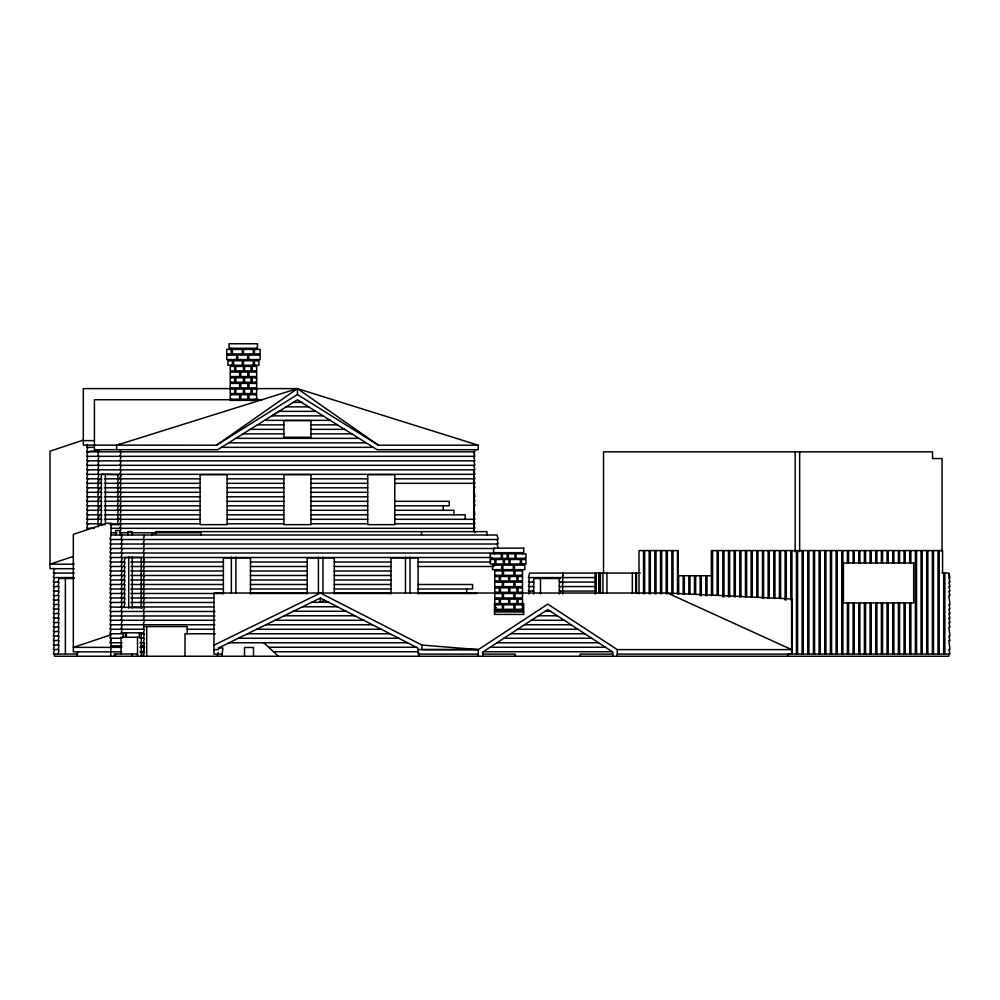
<?xml version="1.0" encoding="UTF-8"?>
<svg xmlns="http://www.w3.org/2000/svg" width="1000" height="1000" viewBox="0 0 1000 1000"><rect width="100%" height="100%" fill="white"/><g stroke="black" fill="none" stroke-linecap="round" stroke-linejoin="round"><path stroke-width="1.5" d="M273.562 651.75L417.863 651.75L419.025 656.25L417.863 648.062L320.363 598.062L320.175 602.288L324.5 600.188M110.65 656.25L111.137 642.763M562.45 577.575L562.925 573.075L562.925 576.075M562.45 582.062L562.925 577.575M562.45 586.562L562.925 582.062M562.45 591.062L562.925 586.562M562.612 594.062L562.925 591.062M58.188 582.062L58.837 578.513L74.037 578.513M58.188 586.562L59.013 582.062L53.338 582.062L54.5 577.575M58.188 591.062L59.013 586.562L53.338 586.562L54.5 582.062M58.188 595.562L59.013 591.062L53.338 591.062L54.5 586.562M58.188 600.062L59.013 595.562L53.338 595.562L54.5 591.062M58.188 604.55L59.013 600.062L53.338 600.062L54.5 595.562M58.188 609.05L59.013 604.55L53.338 604.55L54.5 600.062M58.188 613.55L59.013 609.05L53.338 609.05L54.5 604.55M58.188 618.05L59.013 613.55L53.338 613.55L54.5 609.05M58.188 622.55L59.013 618.05L53.338 618.05L54.5 613.55M58.188 627.038L59.013 622.55L53.338 622.55L54.5 618.05M58.188 631.538L59.013 627.038L53.338 627.038L54.5 622.55M58.188 636.038L59.013 631.538L53.338 631.538L54.5 627.038M58.188 640.537L59.013 636.038L53.338 636.038L54.5 631.538M58.188 645.037L59.013 640.537L53.338 640.537L54.5 636.038M58.188 649.525L59.013 645.037L53.338 645.037L54.5 640.537M58.188 654.025L59.013 649.525L53.338 649.525L54.5 645.037M533.312 582.062L533.962 578.513L560.112 578.513M533.312 586.562L534.138 582.062L528.45 582.062L529.612 577.575M533.312 591.062L534.138 586.562L528.45 586.562L529.612 582.062M533.587 594.062L534.138 591.062L528.45 591.062L529.612 586.562M559.612 578.513L558.962 582.062L595.075 582.062M559.788 582.062L558.962 586.562L595.075 586.562M559.788 586.562L558.962 591.062L595.075 591.062M559.237 594.062L559.788 591.062M100.738 478.825L101.7 474.325L119.038 474.675M100.738 483.325L101.7 478.825L86.65 478.825L87.812 474.325M100.738 487.812L101.7 483.325L86.65 483.325L87.812 478.825M100.738 492.312L101.7 487.812L86.65 487.812L87.812 483.325M100.738 496.812L101.7 492.312L86.65 492.312L87.812 487.812M100.738 501.312L101.7 496.812L86.65 496.812L87.812 492.312M100.738 505.812L101.7 501.312L86.65 501.312L87.812 496.812M100.738 510.3L101.7 505.812L86.65 505.812L87.812 501.312M100.738 514.8L101.7 510.3L86.65 510.3L87.812 505.812M100.738 519.3L101.7 514.8L86.65 514.8L87.812 510.3M100.738 523.8L101.7 519.3L86.65 519.3L87.812 514.8M117.387 478.825L118.35 474.675M117.387 483.325L118.35 478.825M117.387 487.812L118.35 483.325M117.387 492.312L118.35 487.812M117.387 496.812L118.35 492.312M117.387 501.312L118.35 496.812M117.387 505.812L118.35 501.312M117.387 510.3L118.35 505.812M117.387 514.8L118.35 510.3M117.387 519.3L118.35 514.8M117.387 523.8L118.35 519.3M118.175 524.65L118.35 523.8M124.05 562L125.013 557.5L141.675 557.5L140.712 562M124.05 566.5L125.013 562L109.963 562L111.137 557.5M124.05 571L125.013 566.5L109.963 566.5L111.137 562M124.05 575.487L125.013 571L109.963 571L111.137 566.5M124.05 579.987L125.013 575.487L109.963 575.487L111.137 571M124.05 584.487L125.013 579.987L109.963 579.987L111.137 575.487M124.05 588.987L125.013 584.487L109.963 584.487L111.137 579.987M124.05 593.488L125.013 588.987L109.963 588.987L111.137 584.487M124.05 597.975L125.013 593.488L109.963 593.488L111.137 588.987M124.05 602.475L125.013 597.975L109.963 597.975L111.137 593.488M124.05 606.975L125.013 602.475L109.963 602.475L111.137 597.975M140.712 566.5L141.675 562M140.712 571L141.675 566.5M140.712 575.487L141.675 571M140.712 579.987L141.675 575.487M140.712 584.487L141.675 579.987M140.712 588.987L141.675 584.487M140.712 593.488L141.675 588.987M140.712 597.975L141.675 593.488M140.712 602.475L141.675 597.975M140.712 606.975L141.675 602.475M141.488 607.825L141.675 606.975M144.45 642.763L143.287 647.25L144.45 642.763L139.9 642.763M53.338 568.575L54.5 568.575L53.338 573.075L74.112 573.075M87.425 444.35L86.65 447.337L93.875 447.362M54.5 573.075L53.338 577.575L74.112 577.575M474.325 449.7L474.888 451.838L86.65 451.838L87.812 447.337M87.812 451.838L86.65 456.337L474.888 456.337L473.713 451.838L473.713 452.775M87.812 456.337L86.65 460.838L474.888 460.838L473.713 456.337M87.812 460.838L86.65 465.325L474.888 465.325L473.713 460.838M87.812 465.325L86.65 469.825L474.888 469.825L473.713 465.325M87.812 469.825L86.65 474.325L474.888 474.325L473.713 469.825L473.713 477.638M97.75 451.838L98.312 449.7M97.75 456.337L98.912 449.7M97.75 460.838L98.912 456.337M97.75 465.325L98.912 460.838M97.75 469.825L98.912 465.325M97.75 474.325L98.912 469.825M97.75 478.825L98.912 474.675M87.812 519.3L86.65 523.8L101.7 523.8L101.512 524.65L104.113 524.65M54.5 649.525L53.338 654.025L77.638 654.025M97.75 483.325L98.912 478.825L97.75 487.812M87.812 523.8L86.65 528.3L94.213 528.3M97.75 492.312L98.912 487.812L97.75 496.812M97.75 501.312L98.912 496.812L97.75 505.812M97.75 510.3L98.912 505.812L97.75 514.8M97.75 519.3L98.912 514.8L97.75 523.8M98.138 526.8L98.912 523.8M119.963 451.838L120.512 449.7M119.963 456.337L121.125 451.838M119.963 460.838L121.125 456.337M119.963 465.325L121.125 460.838M119.963 469.825L121.125 465.325M119.963 474.325L121.125 469.825M121.125 474.325L119.963 478.825L121.125 474.675M119.963 483.325L121.125 478.825M119.963 487.812L121.125 483.325M76.65 656.25L77.812 651.862M119.963 492.312L121.125 487.812M119.963 496.812L121.125 492.312M111.137 535.013L109.963 539.513L498.2 539.513L497.038 535.013L111.137 535.013L111.137 523.263L106.638 523.263L73.325 534.375L73.325 651.862L121.838 651.862M119.963 501.312L121.125 496.812M111.137 539.513L109.963 544.012L498.2 544.012L497.038 539.513M119.963 505.812L121.125 501.312M111.137 544.012L109.963 548.513L495.087 548.513M119.963 510.3L121.125 505.812M111.137 548.513L109.963 553L495.475 553M119.963 514.8L121.125 510.3M111.137 553L109.963 557.5L491.975 557.5M119.963 519.3L121.125 514.8M119.963 523.8L121.125 519.3M119.963 528.3L121.125 523.8M121.125 528.3L119.963 532.788L128.925 532.788M121.075 539.513L122.238 535.013M121.075 544.012L122.238 539.513M121.075 548.513L122.238 544.012M121.075 553L122.238 548.513M121.075 557.5L122.238 553M121.075 562L122.238 557.863M111.137 602.475L109.963 606.975L142.363 607.825M121.075 566.5L122.238 562M111.137 606.975L109.963 611.475L214.975 611.475M121.075 571L122.238 566.5M111.137 611.475L109.963 615.975L214.887 615.975M121.075 575.487L122.238 571M121.075 579.987L122.238 575.487M111.137 620.275L109.963 624.763L214.887 624.763M121.075 584.487L122.238 579.987M111.137 624.763L109.963 629.263L144.45 629.263L143.287 633.763M121.075 588.987L122.238 584.487M111.137 629.263L109.963 633.763L123.6 633.763M121.075 593.488L122.238 588.987M111.137 633.763L109.963 638.263L122.088 638.263M121.075 597.975L122.238 593.488M121.075 602.475L122.238 597.975M121.075 606.975L122.238 602.475M121.075 611.475L122.238 606.975M121.075 615.975L122.238 611.475M121.075 624.763L122.238 620.275M143.287 539.513L144.45 535.013M121.075 629.263L122.238 624.763M143.287 544.012L144.45 539.513M143.287 548.513L144.45 544.012M143.287 553L144.45 548.513M143.287 557.5L144.45 553M144.45 557.5L143.287 562L144.45 557.863M143.287 566.5L144.45 562M143.287 571L144.45 566.5M143.287 575.487L144.45 571M143.287 579.987L144.45 575.487M143.287 584.487L144.45 579.987M143.287 588.987L144.45 584.487M143.287 593.488L144.45 588.987M143.287 597.975L144.45 593.488M143.287 602.475L144.45 597.975M143.287 606.975L144.45 602.475M143.287 611.475L144.45 606.975M143.287 615.975L144.45 611.475M143.287 624.763L144.45 620.275M143.287 629.263L144.45 624.763M143.287 638.263L144.45 633.763L139.9 633.763M143.287 642.763L144.45 638.263L139.9 638.263M217.3 656.25L218.162 652.913M221.8 656.25L222.963 648.012L218.463 648.012L218.463 649.613L213.962 649.613M528.837 594.062L529.612 591.062M120.35 535.662L121.125 532.788M111.137 615.975L109.963 620.275L214.975 620.275M121.075 620.275L122.238 615.975M143.287 620.275L144.45 615.975M217.85 654.112L218.2 652.913M122.238 629.263L121.075 632.812L143.525 632.812M232.262 388.612L83.312 388.612L83.312 445.138L216.462 445.2L297.425 388.612L478.212 445.2L478.212 449.7L377.088 449.7L297.425 399.825L217.75 449.7L94.425 449.7L94.425 399.725L261.938 399.725M417.863 649.613L478.325 649.613L547.788 604.138L617.25 649.613L791.6 649.613L667.45 593.025L521.163 593.025M216.462 445.2L297.425 394.525L297.425 388.612L255.538 388.612M213.962 645.212L320.412 593.025L421.863 645.05L478.325 649.613L478.325 656.25M218.463 648.012L320.363 598.062M83.387 440.062L50 451.188L50 568.688L74.2 568.688M73.1 556.487L50 564.188L74.2 564.188M110.85 634.85L73.325 647.362L121.725 647.362M252.262 400.6L256.675 399.225L256.675 394.725L248.975 394.725L248.975 399.225L257.838 399.225M116.625 449.7L116.625 445.2L297.425 388.612L378.387 445.2L478.212 445.2M116.625 445.2L121.125 443.787M86.65 451.838L98.637 450.312M143.287 647.225L144.45 647.225L143.287 651.75L144.45 647.25L139.887 647.362M230.188 400.387L234.675 400.387M235.85 400.387L243.425 400.387M244.6 400.387L252.95 400.387M293.363 402.362L301.475 402.362M286.175 406.863L308.663 406.863M315.85 411.362L278.975 411.362L271.812 415.85L323.025 415.85M264.625 420.35L330.213 420.35M257.438 424.85L283.875 424.85M310.963 424.85L337.4 424.85M250.263 429.35L283.875 429.35M310.963 429.35L344.588 429.35M243.075 433.85L283.875 433.85M310.963 433.85L351.775 433.85M235.888 438.35L358.963 438.35M83.312 440.637L94.125 440.637M228.7 442.837L366.15 442.837M221.513 447.337L373.325 447.337M104.475 478.825L200.062 478.825M227.15 478.825L283.875 478.825M310.963 478.825L367.688 478.825M394.775 478.825L474.888 478.825L473.713 474.325M104.475 483.325L200.062 483.325M227.15 483.325L283.875 483.325M310.963 483.325L367.688 483.325M394.775 483.325L474.888 483.325L473.713 478.825L473.713 522.612M104.475 487.812L200.062 487.812M227.15 487.812L283.875 487.812M310.963 487.812L367.688 487.812M104.475 492.312L200.062 492.312M227.15 492.312L283.875 492.312M310.963 492.312L367.688 492.312M104.475 496.812L200.062 496.812M227.15 496.812L283.875 496.812M310.963 496.812L367.688 496.812M473.713 499.663L474.45 499.663M104.475 501.312L200.062 501.312M227.15 501.312L283.875 501.312M310.963 501.312L367.688 501.312M394.775 501.312L449.225 501.312L449.225 505.812L394.775 505.812M104.475 505.812L200.062 505.812M227.15 505.812L283.875 505.812M310.963 505.812L367.688 505.812M104.475 510.3L200.062 510.3M227.15 510.3L283.875 510.3M310.963 510.3L367.688 510.3M394.775 510.3L453.95 510.3L453.95 514.8M104.475 514.8L200.062 514.8M227.15 514.8L283.875 514.8M310.963 514.8L367.688 514.8M394.775 514.8L465.213 514.8L465.213 519.3M104.475 519.3L200.062 519.3M227.15 519.3L283.875 519.3M310.963 519.3L367.688 519.3M394.775 519.3L474.888 519.3L473.713 514.8L474.888 514.8L473.713 505.812L474.888 505.812L473.713 501.312L474.888 501.312L473.713 496.812L474.888 496.812L473.713 487.812L474.888 487.812L473.713 483.325M110.525 523.8L200.062 523.8M227.15 523.8L283.875 523.8M310.963 523.8L367.688 523.8M394.775 523.8L474.888 523.8L473.713 519.3M109.95 524.65L119.038 524.65M110.763 528.3L474.888 528.3L473.713 523.8L473.713 531.287M110.938 532.788L117 532.788M130.863 532.788L155.762 532.788M130.825 562L223.388 562M250.475 562L307.2 562M334.288 562L391.012 562M418.1 562L490.85 562M130.825 566.5L223.388 566.5M250.475 566.5L307.2 566.5M334.288 566.5L391.012 566.5M418.1 566.5L493.938 566.5M130.825 571L223.388 571M250.475 571L307.2 571M334.288 571L391.012 571M640.275 573.075L529.612 573.075L528.45 577.575L595.075 577.575M942.062 573.075L948.838 573.075L950 577.575L948.838 577.575L950 582.062L948.838 582.062L950 586.562L948.838 586.562L950 591.062L948.838 591.062L950 595.562L948.838 595.562L950 604.55L948.838 604.55L950 609.05L948.838 609.05L950 613.55L948.838 613.55L950 618.05L948.838 618.05L950 622.55L948.838 622.55L950 627.038L948.838 627.038L950 636.038L948.838 636.038L950 640.537L948.838 640.537L950 649.525L948.838 649.525L950 654.025L787.775 654.025M130.825 575.487L223.388 575.487M250.475 575.487L307.2 575.487M334.288 575.487L391.012 575.487M130.825 579.987L223.388 579.987M250.475 579.987L307.2 579.987M334.288 579.987L391.012 579.987M130.825 584.487L223.388 584.487M250.475 584.487L307.2 584.487M334.288 584.487L391.012 584.487M418.1 584.487L472.55 584.487L472.55 588.987L418.1 588.987M130.825 588.987L223.388 588.987M250.475 588.987L307.2 588.987M334.288 588.987L391.012 588.987M496.262 593.025L213.962 593.025L213.962 654.112L222.35 654.112M130.825 593.488L223.388 593.488M250.475 593.488L307.2 593.488M334.288 593.488L391.012 593.488M418.1 593.488L477.275 593.488M130.825 597.975L214.15 597.975M311.75 602.288L328.6 602.288M130.825 602.475L214.15 602.475M494.5 604.8L502.3 604.8L502.3 609.3L494.5 609.3M302.575 606.775L337.362 606.775M130.825 606.975L214.15 606.975M494.775 607.413L495.95 607.413M494.775 607.775L495.95 607.775M494.5 610.462L522.537 610.462L522.537 611.925M293.4 611.275L346.138 611.275M545.087 611.275L550.487 611.275M494.5 611.925L523.713 611.925M284.225 615.775L354.913 615.775M538.225 615.775L557.35 615.775M275.05 620.275L363.85 620.275M531.35 620.275L564.225 620.275M265.875 624.775L372.45 624.775M524.487 624.763L571.087 624.763M143.975 626.575L187.225 626.575L187.225 633.763M187.225 629.263L214.45 629.263M256.7 629.263L381.225 629.263M517.612 629.263L577.962 629.263M215.263 633.763L185 633.763L185 656.25M247.525 633.763L389.988 633.763M510.737 633.763L584.837 633.763M238.35 638.263L398.762 638.263M503.875 638.263L591.7 638.263M122.088 642.763L109.963 642.763L111.137 638.263L111.137 641.263M229.175 642.763L407.525 642.763M497 642.763L598.575 642.763M111.137 645.863L121.975 645.863M140.55 645.863L143.65 645.863M268.675 647.262L416.3 647.262M490.138 647.25L605.438 647.25M139.875 651.862L144.45 651.75L143.287 656.25L143.287 651.862M483.263 651.75L612.312 651.75M137.525 653.975L114.35 653.975L114.35 656.25M418.45 654.112L478.325 654.112M482.825 654.112L515.3 654.112L515.3 656.25M612.75 654.112L580.275 654.112L580.275 656.25M617.25 654.112L791.6 654.112L791.6 598.938L667.45 593.025M478.325 649.613L421.863 649.55L421.863 645.05M297.425 394.525L378.387 445.2M263.788 642.763L278.438 656.25M787.712 654.112L788.263 656.25M497.038 544.012L498.2 548.513M473.713 528.3L474.888 532.788M948.838 574.012L948.838 576.388M948.838 654.025L948.838 656.25L54.5 656.25L54.5 654.025M944.85 573.075L944.85 654.025M943.688 573.075L943.688 654.025M942.575 573.075L942.575 550.588L711.475 550.588L711.475 595.7M942.062 551.413L942.062 458.55L932.525 458.55L932.525 451.838L603.538 451.838L603.538 573.075M939.188 550.588L939.188 654.025M938.025 550.588L938.025 654.025M933.525 550.588L933.525 654.025M932.362 550.588L932.362 654.025M927.862 550.588L927.862 654.025M926.7 550.588L926.7 654.025M922.2 550.588L922.2 654.025M921.038 550.588L921.038 654.025M916.538 550.588L916.538 654.025M915.375 550.588L915.375 654.025M910.875 550.588L910.875 562.962M910.875 602.95L910.875 654.025M909.7 550.588L909.7 562.962M909.7 602.95L909.7 654.025M905.212 550.588L905.212 562.962M905.212 602.95L905.212 654.025M904.038 550.588L904.038 562.962M904.038 602.95L904.038 654.025M899.55 550.588L899.55 562.962M899.55 602.95L899.55 654.025M898.375 550.588L898.375 562.962M898.375 602.95L898.375 654.025M893.875 550.588L893.875 562.962M893.875 602.95L893.875 654.025M892.712 550.588L892.712 562.962M892.712 602.95L892.712 654.025M888.213 550.588L888.213 562.962M888.213 602.95L888.213 654.025M887.05 550.588L887.05 562.962M887.05 602.95L887.05 654.025M882.55 550.588L882.55 562.962M882.55 602.95L882.55 654.025M881.388 550.588L881.388 562.962M881.388 602.95L881.388 654.025M876.888 550.588L876.888 562.962M876.888 602.95L876.888 654.025M875.725 550.588L875.725 562.962M875.725 602.95L875.725 654.025M871.225 550.588L871.225 562.962M871.225 602.95L871.225 654.025M870.062 550.588L870.062 562.962M870.062 602.95L870.062 654.025M865.562 550.588L865.562 562.962M865.562 602.95L865.562 654.025M864.4 550.588L864.4 562.962M864.4 602.95L864.4 654.025M859.9 550.588L859.9 562.962M859.9 602.95L859.9 654.025M858.737 550.588L858.737 562.962M858.737 602.95L858.737 654.025M854.237 550.588L854.237 562.962M854.237 602.95L854.237 654.025M853.075 550.588L853.075 562.962M853.075 602.95L853.075 654.025M848.575 550.588L848.575 562.962M848.575 602.95L848.575 654.025M847.4 550.588L847.4 562.962M847.4 602.95L847.4 654.025M842.913 550.588L842.913 654.025M841.737 550.588L841.737 654.025M837.25 550.588L837.25 654.025M836.075 550.588L836.075 654.025M831.575 550.588L831.575 654.025M830.413 550.588L830.413 654.025M825.913 550.588L825.913 654.025M824.75 550.588L824.75 654.025M820.25 550.588L820.25 654.025M819.087 550.588L819.087 654.025M814.587 550.588L814.587 654.025M813.425 550.588L813.425 654.025M808.925 550.588L808.925 654.025M807.763 550.588L807.763 654.025M803.263 550.588L803.263 654.025M802.1 550.588L802.1 654.025M799.663 451.838L799.663 551.7M797.6 550.588L797.6 654.025M796.438 550.588L796.438 654.025M795.163 451.838L795.163 551.7M791.938 550.588L791.938 654.025M790.775 550.588L790.775 599.987M786.275 550.588L786.275 599.987M785.1 550.588L785.1 599.987M780.612 550.588L780.612 598.45M779.438 550.588L779.438 598.45M774.95 550.588L774.95 598.45M773.775 550.588L773.775 598.45M769.275 550.588L769.275 598.45M768.112 550.588L768.112 598.45M763.612 550.588L763.612 598.45M762.45 550.588L762.45 598.45M757.95 550.588L757.95 596.9M756.787 550.588L756.787 596.9M752.288 550.588L752.288 596.9M751.125 550.588L751.125 596.9M746.625 550.588L746.625 596.9M745.462 550.588L745.462 596.9M740.962 550.588L740.962 596.9M739.8 550.588L739.8 596.9M735.3 550.588L735.3 596.9M734.137 550.588L734.137 596.9M729.638 550.588L729.638 596.9M728.475 550.588L728.475 596.9M723.975 550.588L723.975 596.9M722.8 550.588L722.8 596.9M718.312 550.588L718.312 595.363M717.138 550.588L717.138 595.363M712.65 550.588L712.65 595.363M711.612 550.588L711.612 575.737L678.05 575.737L678.05 550.588L639.012 550.588L639.012 593.812M706.975 575.737L706.975 595.7M705.812 575.737L705.812 595.7M701.312 575.737L701.312 595.7M700.15 575.737L700.15 595.7M695.65 575.737L695.65 594.163M694.488 575.737L694.488 594.163M689.987 575.737L689.987 594.163M688.825 575.737L688.825 594.163M684.325 575.737L684.325 594.163M683.162 575.737L683.162 594.163M678.662 575.737L678.662 594.163M677.5 550.588L677.5 593.812M673 550.588L673 593.812M671.838 550.588L671.838 593.812M667.337 550.588L667.337 593.812M666.175 550.588L666.175 593.812M661.675 550.588L661.675 593.812M660.5 550.588L660.5 593.812M656.012 550.588L656.012 593.812M654.837 550.588L654.837 593.812M650.35 550.588L650.35 593.812M649.175 550.588L649.175 593.812M644.688 550.588L644.688 593.812M643.512 550.588L643.512 593.812M636.5 573.075L636.5 593.312M635.675 573.075L635.675 593.312M632.325 573.075L632.325 593.312M617.25 649.613L617.25 656.25M612.75 656.25L612.75 652.038L547.788 609.513L482.825 652.038L482.825 656.25M606.938 573.075L606.938 593.312M602.938 573.075L602.938 593.312M600.413 573.075L600.413 593.312M599.587 573.075L599.587 593.312M598.763 573.075L598.763 593.312M596.25 573.075L596.25 593.312M595.075 573.075L595.075 594.062M540.5 578.513L540.5 593.925M524.825 558.325L524.825 559.487M523.713 563.987L523.713 565.15M522.537 552.663L522.537 553.825M522.537 603.638L522.537 599.138L518.05 599.138L518.05 603.638L523.713 603.638L523.713 614.438L494.5 614.388L494.5 603.638L499.275 603.638L499.275 599.138L494.775 599.138L494.775 603.638M521.487 563.987L521.487 559.487L525.988 559.487L525.988 563.987L490.225 563.987L490.225 559.487L503.275 559.487L503.275 563.987M521.375 569.65L521.375 570.812M521.375 575.312L521.375 576.487M521.375 580.975L521.375 582.15M521.375 586.638L521.375 587.812M521.375 592.312L521.375 593.475M521.375 597.975L521.375 599.138M521.375 603.638L521.375 604.8M521.375 609.3L521.375 610.462M520.325 563.987L520.325 559.487L510.1 559.487L510.1 563.987M516.1 553.825L516.1 558.325L525.988 558.325L525.988 553.825L490.225 553.825L490.225 558.325L501.275 558.325L501.275 553.825M514.938 553.825L514.938 558.325L508.375 558.325L508.375 553.825M514.438 569.65L514.438 565.15L524.825 565.15L524.825 569.65L492.5 569.65L492.5 565.15L501.725 565.15L501.725 569.65M513.275 569.65L513.275 565.15L502.887 565.15L502.887 569.65M508.938 563.987L508.938 559.487L504.438 559.487L504.438 563.987M507.2 553.825L507.2 558.325L502.413 558.325L502.413 553.825M495.887 559.487L495.887 563.987M495.95 569.65L495.95 570.812M495.95 575.312L495.95 576.487M495.95 580.975L495.95 582.15M495.95 586.638L495.95 587.812M495.95 592.312L495.95 593.475M495.95 597.975L495.95 599.138M495.95 603.638L495.95 604.8M495.95 609.3L495.95 610.462M494.775 552.663L494.775 553.825M494.725 559.487L494.725 563.987M494.775 604.8L494.775 609.3M494.775 610.462L494.775 611.925M493.612 563.987L493.612 565.15M491.4 558.325L491.4 559.487M486.925 535.013L486.925 531.625L155.662 531.625L155.662 533.888M466.65 588.987L466.65 593.488M443.325 505.812L443.325 510.3M421.512 531.625L421.512 535.013M418.1 593.775L418.1 557.863L391.012 557.863L391.012 593.775M410.025 557.212L410.025 592.8M405.475 557.212L405.475 592.8M334.288 593.775L334.288 557.863L307.2 557.863L307.2 593.775M322.962 557.212L322.962 592.8M318.412 557.212L318.412 592.8M258.95 353.913L258.95 355.075M257.838 359.575L257.838 360.737M256.675 348.25L256.675 349.412M255.512 365.238L255.512 366.4M255.512 370.9L255.512 372.062M255.512 376.562L255.512 377.738M255.512 382.225L255.512 383.4M255.512 387.887L255.512 389.062M255.512 393.562L255.512 394.725M254.462 349.412L254.462 353.913L260.125 353.913L260.125 349.412L226.737 349.412L226.737 353.913L231.238 353.913L231.238 349.412M254.462 365.238L254.462 360.737L258.95 360.737L258.95 365.238L227.9 365.238L227.9 360.737L232.4 360.737L232.4 365.238M253.5 656.25L253.5 647.475L244.513 647.475L244.513 656.25M253.287 349.412L253.287 353.913L243.425 353.913L243.425 349.412M253.287 365.238L253.287 360.737L243.425 360.737L243.425 365.238M250.475 593.775L250.475 557.863L223.388 557.863L223.388 593.775M248.787 359.575L248.787 355.075L260.125 355.075L260.125 359.575L226.737 359.575L226.737 355.075L236.6 355.075L236.6 359.575M247.625 359.575L247.625 355.075L237.763 355.075L237.763 359.575M242.262 349.412L242.262 353.913L232.4 353.913L232.4 349.412M242.262 365.238L242.262 360.737L233.575 360.737L233.575 365.238M235.9 557.212L235.9 592.8M231.35 365.238L231.35 366.4M231.35 370.9L231.35 372.062M231.35 376.562L231.35 377.738M231.35 382.225L231.35 383.4M231.35 387.887L231.35 389.062M231.35 393.562L231.35 394.725M231.35 399.225L231.35 400.387M231.35 557.212L231.35 592.8M230.188 348.25L230.188 349.412M229.013 359.575L229.013 360.737M227.9 353.913L227.9 355.075M200.987 535.013L200.987 532.737L152.275 532.737L152.275 535.013M146.725 626.575L146.725 656.25M141.237 632.812L141.237 656.25M139.4 632.812L139.4 637.263L121.013 637.263L121.013 653.975M137.525 637.263L137.525 656.25M132.287 535.013L132.287 531.625L127.788 531.625L127.788 535.013M132.287 556.75L132.287 608.05M131.938 653.975L131.938 656.25M128.725 556.775L128.725 608.05M126.388 632.812L126.388 637.263M125.512 632.812L125.512 637.263M123.3 632.812L123.3 637.263M120.125 535.013L120.125 530.513L115.638 530.513L115.638 535.013M115.425 653.975L115.425 656.25M105.412 474.675L105.412 524.65M65.375 578.513L65.375 654.025M257.45 343.75L229.013 343.75L229.013 348.25L257.45 348.25L257.45 343.75M234.675 366.4L230.188 366.4L230.188 370.9L234.675 370.9L234.675 366.4M243.425 366.4L235.85 366.4L235.85 370.9L243.425 370.9L243.425 366.4M251.012 366.4L244.6 366.4L244.6 370.9L251.012 370.9L251.012 366.4M256.675 366.4L252.175 366.4L252.175 370.9L256.675 370.9L256.675 366.4M239.638 372.062L230.188 372.062L230.188 376.562L239.638 376.562L239.638 372.062M247.8 372.062L240.8 372.062L240.8 376.562L247.8 376.562L247.8 372.062M256.675 372.062L248.975 372.062L248.975 376.562L256.675 376.562L256.675 372.062M234.675 377.738L230.188 377.738L230.188 382.225L234.675 382.225L234.675 377.738M243.425 377.738L235.85 377.738L235.85 382.225L243.425 382.225L243.425 377.738M251.012 377.738L244.6 377.738L244.6 382.225L251.012 382.225L251.012 377.738M256.675 377.738L252.175 377.738L252.175 382.225L256.675 382.225L256.675 377.738M239.638 383.4L230.188 383.4L230.188 387.887L239.638 387.887L239.638 383.4M247.8 383.4L240.8 383.4L240.8 387.887L247.8 387.887L247.8 383.4M256.675 383.4L248.975 383.4L248.975 387.887L256.675 387.887L256.675 383.4M234.675 389.062L230.188 389.062L230.188 393.562L234.675 393.562L234.675 389.062M243.425 389.062L235.85 389.062L235.85 393.562L243.425 393.562L243.425 389.062M251.012 389.062L244.6 389.062L244.6 393.562L251.012 393.562L251.012 389.062M256.675 389.062L252.175 389.062L252.175 393.562L256.675 393.562L256.675 389.062M239.638 394.725L230.188 394.725L230.188 399.225L239.638 399.225L239.638 394.725M247.8 394.725L240.8 394.725L240.8 399.225L247.8 399.225L247.8 394.725M310.963 420.6L283.875 420.6L283.875 437.25L310.963 437.25L310.963 420.6M227.15 474.675L200.062 474.675L200.062 524.65L227.15 524.65L227.15 474.675M310.963 474.675L283.875 474.675L283.875 524.65L310.963 524.65L310.963 474.675M394.775 474.675L367.688 474.675L367.688 524.65L394.775 524.65L394.775 474.675M523.713 548.162L493.612 548.162L493.612 552.663L523.713 552.663L523.713 548.162M913.7 562.962L843.425 562.962L843.425 602.95L913.7 602.95L913.7 562.962M502.3 570.812L494.775 570.812L494.775 575.312L502.3 575.312L502.3 570.812M513.85 570.812L503.475 570.812L503.475 575.312L513.85 575.312L513.85 570.812M522.537 570.812L515.025 570.812L515.025 575.312L522.537 575.312L522.537 570.812M499.275 576.487L494.775 576.487L494.775 580.975L499.275 580.975L499.275 576.487M508.663 576.487L500.45 576.487L500.45 580.975L508.663 580.975L508.663 576.487M516.875 576.487L509.825 576.487L509.825 580.975L516.875 580.975L516.875 576.487M522.537 576.487L518.05 576.487L518.05 580.975L522.537 580.975L522.537 576.487M502.3 582.15L494.775 582.15L494.775 586.638L502.3 586.638L502.3 582.15M513.85 582.15L503.475 582.15L503.475 586.638L513.85 586.638L513.85 582.15M522.537 582.15L515.025 582.15L515.025 586.638L522.537 586.638L522.537 582.15M499.275 587.812L494.775 587.812L494.775 592.312L499.275 592.312L499.275 587.812M508.663 587.812L500.45 587.812L500.45 592.312L508.663 592.312L508.663 587.812M516.875 587.812L509.825 587.812L509.825 592.312L516.875 592.312L516.875 587.812M522.537 587.812L518.05 587.812L518.05 592.312L522.537 592.312L522.537 587.812M502.3 593.475L494.775 593.475L494.775 597.975L502.3 597.975L502.3 593.475M513.85 593.475L503.475 593.475L503.475 597.975L513.85 597.975L513.85 593.475M522.537 593.475L515.025 593.475L515.025 597.975L522.537 597.975L522.537 593.475M508.663 599.138L500.45 599.138L500.45 603.638L508.663 603.638L508.663 599.138M516.875 599.138L509.825 599.138L509.825 603.638L516.875 603.638L516.875 599.138M513.85 604.8L503.475 604.8L503.475 609.3L513.85 609.3L513.85 604.8M522.537 604.8L515.025 604.8L515.025 609.3L522.537 609.3L522.537 604.8"/></g></svg>
